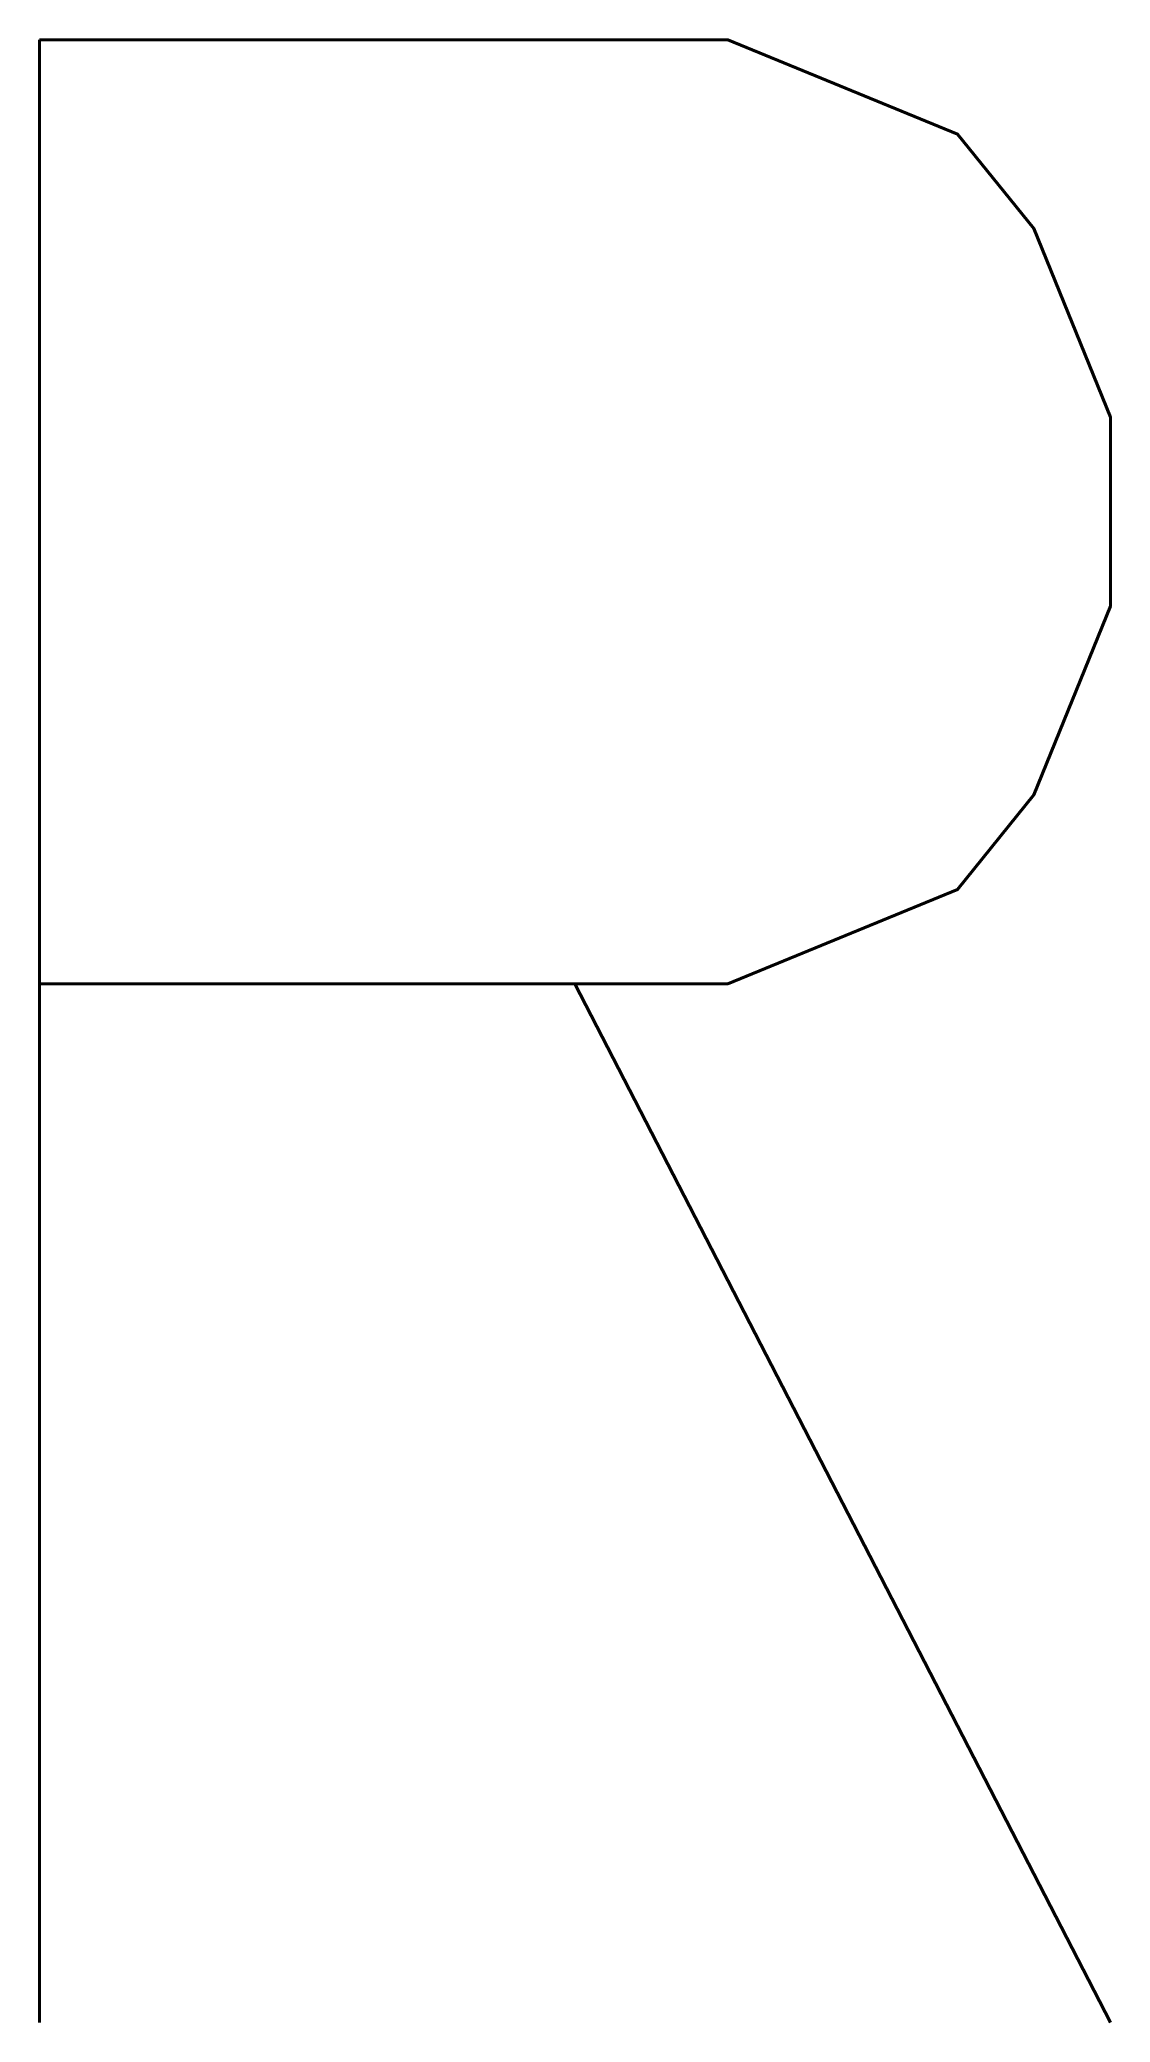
# Model space of a CAD drawing. Extents: x 3153.7009 to 3153.7363, y 829.9041 to 829.9697.
import ezdxf
from ezdxf.enums import TextEntityAlignment as Align

# ---------------------------------------------------------------- set-up
doc = ezdxf.new("R2010")
doc.units = 0
doc.header["$LTSCALE"] = 96
doc.header["$MEASUREMENT"] = 0
doc.layers.get('0').update_dxf_attribs({"linetype": 'CONTINUOUS'})
doc.styles.add('ROMANS', font='romans.shx', dxfattribs={"width": 0.9, "height": 9})

msp = doc.modelspace()

# ---------------------------------------------------------------- texts
at = {"color": 1, "style": 'ROMANS', "width": 0.9}
msp.add_text('R', height=0.065625, dxfattribs=at).set_placement((3153.717325, 829.936928), align=Align.MIDDLE)

doc.saveas('drawing.dxf')
